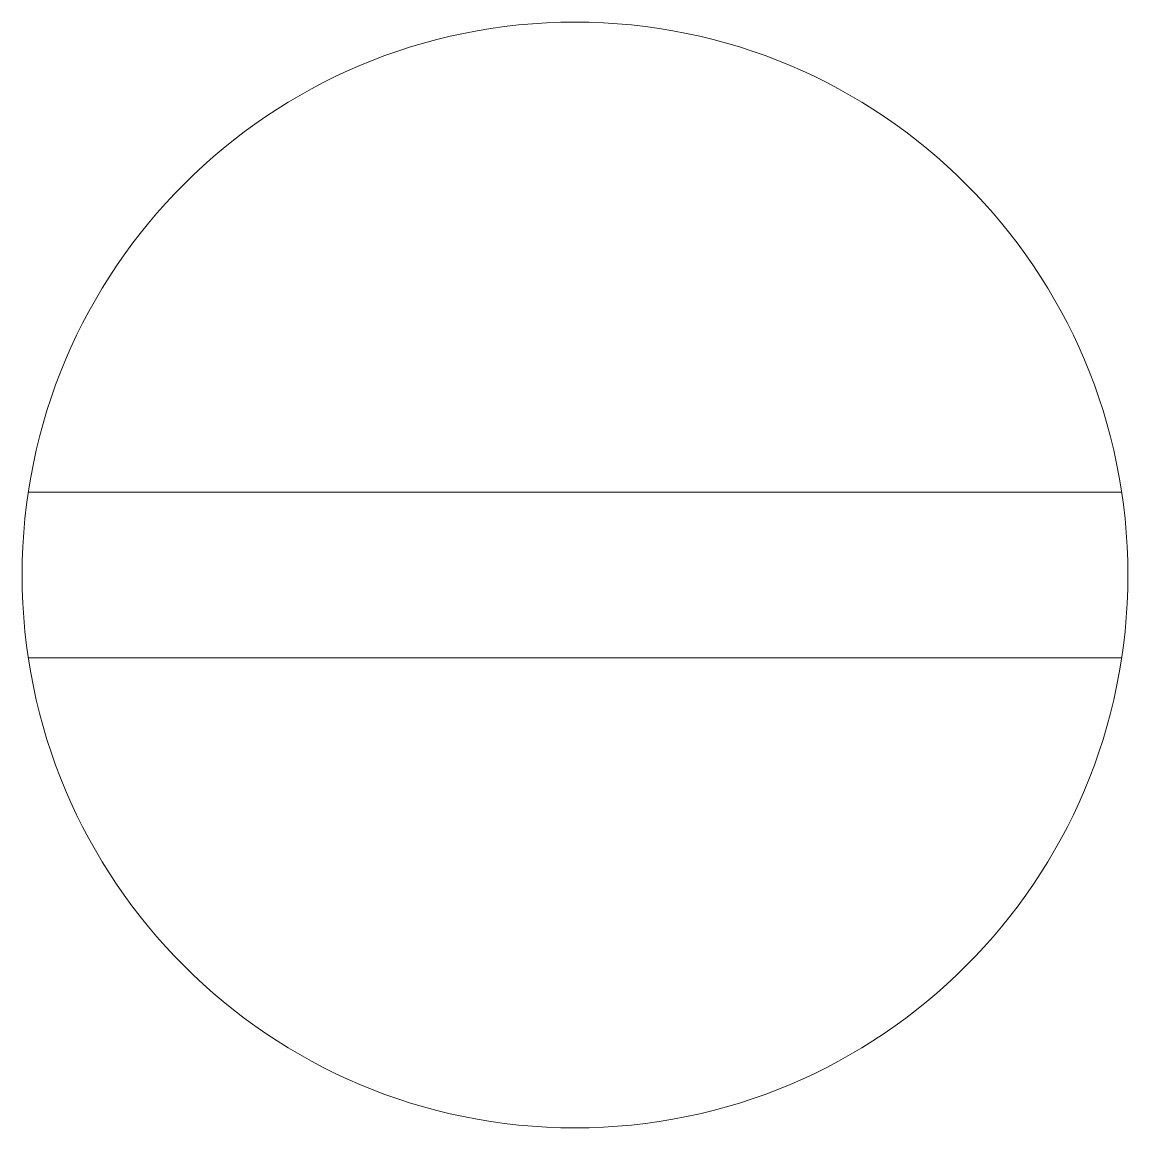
# Model space of a CAD drawing. Extents: x -4 to 4, y -4 to 4.
import ezdxf

# ---------------------------------------------------------------- set-up
doc = ezdxf.new("R2010")
doc.units = 0
doc.layers.add('outline', color=178, linetype='Continuous', lineweight=5, true_color=0x000000)

msp = doc.modelspace()

# ---------------------------------------------------------------- linework, layer by layer
at = {"layer": 'outline'}
for p, q in [((3.954744, 0.6), (-3.954744, 0.6)), ((-3.954744, -0.6), (3.954744, -0.6))]:
    msp.add_line(p, q, dxfattribs=at)
msp.add_circle((0, 0), 4, dxfattribs=at)

doc.saveas('drawing.dxf')
